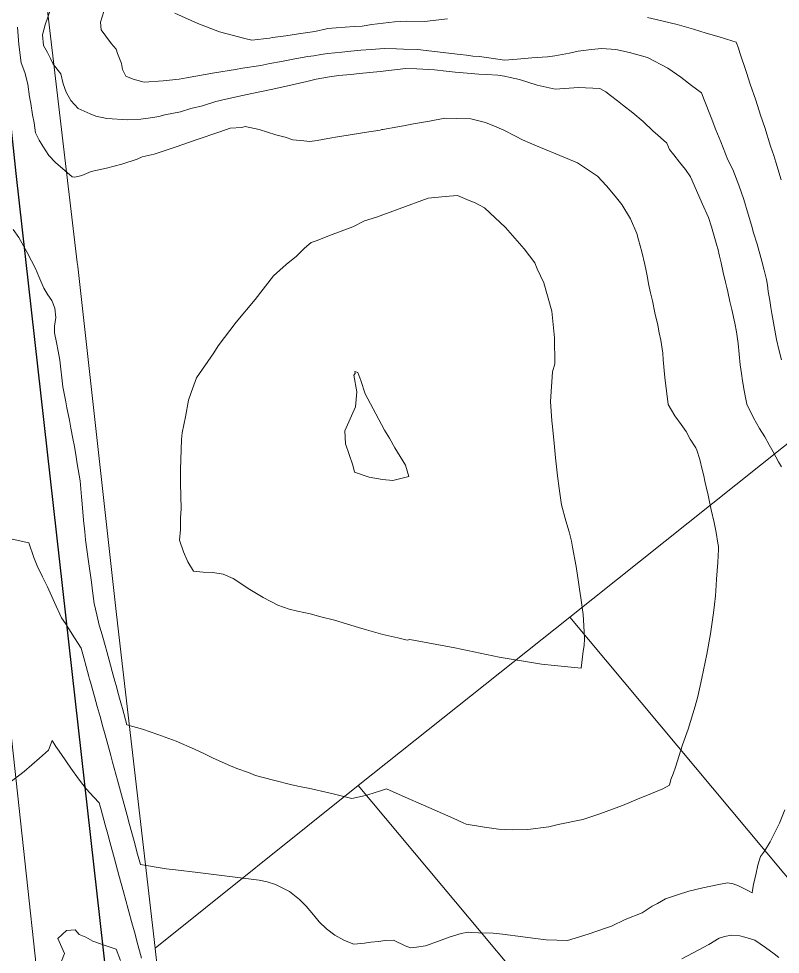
# Model space of a CAD drawing. Header units: inches. Extents: x 11351264 to 11356330, y 6702313 to 6706468.
# Drawn here: x 11353793 to 11354066.6, y 6705054.4 to 6705390.6 of the extents above; entities that cross this region are included whole.
import ezdxf

# ---------------------------------------------------------------- set-up
doc = ezdxf.new("R2010")
doc.units = ezdxf.units.IN
doc.header["$MEASUREMENT"] = 0
doc.layers.add('Shumate_Contours_clip1', color=7, linetype='Continuous', lineweight=0)
doc.layers.add('Shumate_Parcels_clip1', color=7, linetype='Continuous', lineweight=0)
doc.layers.add('Shumate_Streets_clip1', color=7, linetype='Continuous')

msp = doc.modelspace()

# ---------------------------------------------------------------- linework, layer by layer
at = {"layer": 'Shumate_Contours_clip1'}
for points, elevation in [([(11353824.69, 6705397.03), (11353822.34, 6705389.29), (11353822.64, 6705386.55), (11353824.23, 6705384.28), (11353826.31, 6705381.59), (11353827.94, 6705379.61), (11353828.49, 6705378.06), (11353829.88, 6705374.5), (11353830.22, 6705372.31), (11353831.49, 6705369.97), (11353834.11, 6705368.82), (11353838.08, 6705367.81), (11353844.9, 6705368.31), (11353850.57, 6705368.9), (11353853.25, 6705369.31), (11353863.3, 6705371.1), (11353870.81, 6705372.31), (11353873.44, 6705372.8), (11353879.96, 6705373.8), (11353883.23, 6705374.44), (11353887.44, 6705375.18), (11353892.16, 6705376.16), (11353896.86, 6705376.95), (11353899.06, 6705377.29), (11353901.58, 6705377.71), (11353904.09, 6705378.09), (11353909.04, 6705378.6), (11353912.28, 6705378.94), (11353915.92, 6705379.23), (11353919.62, 6705379.49), (11353924.3, 6705379.91), (11353928.74, 6705379.77), (11353931.24, 6705379.66), (11353936.31, 6705379.46), (11353941.4, 6705378.95), (11353946.5, 6705378.36), (11353951.58, 6705377.72), (11353953.9, 6705377.42), (11353956.2, 6705377.15), (11353958.5, 6705376.96), (11353962.73, 6705376.34), (11353967.48, 6705375.65), (11353972.09, 6705376.09), (11353977.35, 6705376.52), (11353983, 6705376.89), (11353985.65, 6705377.22), (11353990.91, 6705378.15), (11353994.06, 6705378.88), (11353998.75, 6705379.51), (11354002.39, 6705379.86), (11354007.54, 6705379.5), (11354012.42, 6705378.48), (11354018.93, 6705376.62), (11354026.24, 6705372.76), (11354030.93, 6705369.58), (11354034.79, 6705366.54), (11354038.32, 6705363.96), (11354039.26, 6705361.48), (11354041.79, 6705355.13), (11354043.52, 6705350.67), (11354045.28, 6705346.31), (11354047.74, 6705339.86), (11354049.61, 6705336.37), (11354051.8, 6705330.74), (11354053.49, 6705325.66), (11354055.11, 6705320.29), (11354056.28, 6705316.33), (11354057.03, 6705313.68), (11354058.29, 6705309.55), (11354060.02, 6705303.41), (11354060.89, 6705300.25), (11354061.66, 6705296.89), (11354062.03, 6705294.86), (11354062.3, 6705292.55), (11354062.84, 6705289.34), (11354063.24, 6705286.77), (11354063.61, 6705284.66), (11354064.41, 6705279.99), (11354065.28, 6705275.34), (11354066.17, 6705271.66), (11354067.08, 6705267.98)], 1438), ([(11353804.42, 6705393.83), (11353802.5, 6705388.42), (11353801.51, 6705384.82), (11353801.91, 6705380.98), (11353803.28, 6705378.44), (11353804.33, 6705376.24), (11353805.29, 6705374.23), (11353808.12, 6705370.71), (11353808.93, 6705367.16), (11353810.07, 6705364.23), (11353811.71, 6705361.21), (11353814.34, 6705358.33), (11353818.67, 6705356.37), (11353820.64, 6705355.61), (11353824.66, 6705354.66), (11353832.22, 6705354.24), (11353836.82, 6705354.53), (11353841.11, 6705355.11), (11353843.33, 6705355.46), (11353845.46, 6705356.03), (11353851.13, 6705357.15), (11353854.85, 6705358.27), (11353858.98, 6705359.29), (11353863.84, 6705360.82), (11353867.43, 6705361.62), (11353873.37, 6705363.02), (11353876.75, 6705363.65), (11353884.3, 6705365.25), (11353891.24, 6705366.82), (11353896.54, 6705368.04), (11353899.88, 6705368.82), (11353904.65, 6705369.64), (11353908.01, 6705370.11), (11353912.35, 6705370.55), (11353915.44, 6705370.85), (11353922.89, 6705371.63), (11353932.06, 6705372.65), (11353935.98, 6705372.58), (11353942.42, 6705372.16), (11353946.62, 6705371.69), (11353949.81, 6705371.37), (11353954.07, 6705370.96), (11353958.37, 6705370.65), (11353961.13, 6705370.48), (11353965.14, 6705370.26), (11353967.55, 6705369.87), (11353969.53, 6705369.48), (11353972.91, 6705368.75), (11353979.28, 6705366.71), (11353985.76, 6705365.23), (11353994.1, 6705365.89), (11354001.85, 6705365.51), (11354003.98, 6705364.29), (11354005.68, 6705363.04), (11354008.11, 6705361.11), (11354009.96, 6705359.58), (11354013.65, 6705356.8), (11354017.33, 6705353.59), (11354021.02, 6705350.18), (11354022.48, 6705348.79), (11354025.91, 6705345.81), (11354026.84, 6705343.61), (11354028.38, 6705341.66), (11354030.47, 6705339.04), (11354032.58, 6705336.42), (11354034.4, 6705333.76), (11354036.52, 6705328.85), (11354038.59, 6705324.18), (11354040.84, 6705319.12), (11354041.92, 6705315.84), (11354042.91, 6705312.47), (11354043.62, 6705309.87), (11354044.41, 6705307), (11354044.57, 6705306.3), (11354044.85, 6705305.19), (11354045.4, 6705302.84), (11354046.15, 6705299.37), (11354046.94, 6705295.96), (11354047.39, 6705293.99), (11354047.77, 6705292.44), (11354048.55, 6705288.97), (11354049.19, 6705286.1), (11354050.31, 6705281.17), (11354050.87, 6705278.01), (11354051.51, 6705273.86), (11354052.26, 6705266.2), (11354052.67, 6705263.06), (11354053.03, 6705260.47), (11354053.64, 6705256.94), (11354054.11, 6705254.44), (11354054.58, 6705252.1), (11354056.99, 6705247.18), (11354059.16, 6705243.29), (11354061.04, 6705240.27), (11354062.63, 6705237.45), (11354064.06, 6705234.96), (11354066.06, 6705231.39), (11354067.11, 6705229.56)], 1440), ([(11353849.01, 6705392.51), (11353857.28, 6705388.84), (11353865.17, 6705385.86), (11353874.18, 6705383.45), (11353876.74, 6705382.91), (11353883.06, 6705383.6), (11353884.12, 6705383.79), (11353888.92, 6705384.48), (11353893.47, 6705385.13), (11353899.34, 6705385.95), (11353903.58, 6705386.93), (11353903.9, 6705387), (11353907.1, 6705387.25), (11353910.3, 6705387.49), (11353913.49, 6705387.73), (11353916.33, 6705387.95), (11353919.84, 6705388.5), (11353923.9, 6705389), (11353928.02, 6705389.41), (11353932.27, 6705389.67), (11353938.81, 6705389.57), (11353941.88, 6705389.99), (11353944.84, 6705390.3), (11353947.02, 6705390.58)], 1436), ([(11354018.96, 6705390.95), (11354022.06, 6705390.31), (11354029.53, 6705388.53), (11354035.42, 6705386.84), (11354039.96, 6705385.37), (11354044.66, 6705384.07), (11354049.18, 6705382.6), (11354050.73, 6705382.11), (11354051.65, 6705379.96), (11354052.08, 6705378.29), (11354054.56, 6705371.22), (11354055.85, 6705367.09), (11354057.87, 6705361.34), (11354059.57, 6705355.91), (11354061.13, 6705351.43), (11354063.16, 6705344.81), (11354064.29, 6705341.45), (11354064.99, 6705339.02), (11354066.96, 6705332.69)], 1436), ([(11353792.55, 6705387.56), (11353793.04, 6705381.34), (11353793.85, 6705374.66), (11353795.1, 6705371.28), (11353796.26, 6705367), (11353796.83, 6705362.49), (11353797.34, 6705360.09), (11353797.86, 6705355.98), (11353798.51, 6705353.1), (11353798.97, 6705349.54), (11353800.26, 6705346.96), (11353801.62, 6705344.75), (11353803.8, 6705341.47), (11353806.13, 6705338.92), (11353812.11, 6705333.76), (11353813.07, 6705333.64), (11353815.59, 6705334.29), (11353818.97, 6705335.67), (11353824.55, 6705336.83), (11353830.07, 6705338.31), (11353835.52, 6705340.14), (11353837.37, 6705340.9), (11353841.68, 6705341.9), (11353849.59, 6705344.51), (11353856.72, 6705347), (11353865.22, 6705349.95), (11353868.98, 6705351.28), (11353873.1, 6705351.52), (11353874.39, 6705351.85), (11353879.39, 6705350.74), (11353885.4, 6705348.88), (11353888.69, 6705348.01), (11353891.42, 6705347.1), (11353895.37, 6705346.73), (11353897.53, 6705346.42), (11353900.21, 6705346.86), (11353904.09, 6705347.56), (11353908.18, 6705348.21), (11353910.65, 6705348.66), (11353917.19, 6705349.67), (11353922.87, 6705350.56), (11353923.49, 6705350.72), (11353923.86, 6705350.75), (11353929.23, 6705351.76), (11353931.25, 6705352.1), (11353934.88, 6705352.77), (11353940.53, 6705353.78), (11353946.14, 6705354.85), (11353950.41, 6705354.73), (11353955.43, 6705354.62), (11353960.72, 6705353.24), (11353963.98, 6705351.92), (11353967.29, 6705350.49), (11353971.53, 6705348.42), (11353974.02, 6705347.06), (11353976.71, 6705345.9), (11353978.38, 6705345.18), (11353982.49, 6705343.46), (11353986, 6705342.06), (11353993.79, 6705338.78), (11354000.91, 6705334.04), (11354004.2, 6705330.49), (11354007.25, 6705326.76), (11354009.67, 6705323.87), (11354012.8, 6705318.65), (11354015.09, 6705313.38), (11354015.73, 6705311.11), (11354016.94, 6705306.82), (11354017.93, 6705302.22), (11354018.43, 6705299.97), (11354018.72, 6705298.79), (11354018.98, 6705297.58), (11354019.31, 6705295.28), (11354019.98, 6705292.12), (11354020.68, 6705289.22), (11354021.57, 6705284.93), (11354022.58, 6705280.48), (11354023.16, 6705277.75), (11354023.7, 6705275.08), (11354024.46, 6705270.41), (11354024.6, 6705268.02), (11354025.1, 6705261.59), (11354026.31, 6705251.95), (11354028.69, 6705247.84), (11354031.06, 6705244.77), (11354032.82, 6705242.2), (11354034.3, 6705239.43), (11354036.29, 6705236.41), (11354036.68, 6705235.5), (11354037.68, 6705232.23), (11354038.58, 6705228.63), (11354039.18, 6705226.36), (11354039.54, 6705224.35), (11354039.99, 6705222.3), (11354040.68, 6705219.36), (11354040.93, 6705218.17), (11354041.82, 6705214.08), (11354042.83, 6705209.59), (11354043.55, 6705206), (11354044.22, 6705202.16), (11354044.46, 6705200.94), (11354044.42, 6705199.92), (11354044.16, 6705195.12), (11354043.76, 6705189.17), (11354043.6, 6705186.99), (11354043.33, 6705183.19), (11354043.01, 6705180.1), (11354042.68, 6705177.09), (11354041.62, 6705169.49), (11354040.23, 6705162.19), (11354039.62, 6705159.4), (11354038.45, 6705153.56), (11354037.06, 6705147.02), (11354036.01, 6705143.54), (11354034.37, 6705138.08), (11354033.49, 6705135.27), (11354031.53, 6705129.61), (11354028.93, 6705121.56), (11354028.09, 6705119.24), (11354027.27, 6705117.14), (11354026.81, 6705115.2), (11354024.48, 6705113.82), (11354020.4, 6705112.17), (11354015.38, 6705110.09), (11354009.93, 6705107.88), (11354001.8, 6705104.84), (11353995.72, 6705102.83), (11353986.86, 6705101.05), (11353983.41, 6705100.15), (11353975.86, 6705099.24), (11353970.41, 6705099.11), (11353965.38, 6705099.38), (11353960.31, 6705100.04), (11353953.75, 6705101.14), (11353952.69, 6705101.64), (11353952.24, 6705101.85), (11353951.83, 6705102.03), (11353950.43, 6705102.64), (11353945.23, 6705104.98), (11353938.39, 6705108.01), (11353931.83, 6705110.86), (11353925.12, 6705113.78), (11353923, 6705113.11), (11353918.47, 6705111.67), (11353916.51, 6705111.25), (11353912.7, 6705110.36), (11353905.94, 6705112.04), (11353903.34, 6705112.69), (11353898.19, 6705113.83), (11353893.9, 6705114.65), (11353891.1, 6705115.22), (11353884.53, 6705116.93), (11353878.03, 6705118.6), (11353875.55, 6705119.69), (11353871.31, 6705121.17), (11353868.19, 6705122.41), (11353862.59, 6705125.01), (11353859.7, 6705126.37), (11353856.16, 6705128.11), (11353849.52, 6705130.96), (11353842.99, 6705133.38), (11353837.4, 6705135.25), (11353831.84, 6705136.81), (11353830.23, 6705142.73), (11353829.91, 6705143.9), (11353829.46, 6705145.54), (11353828.62, 6705148.6), (11353828.08, 6705150.58), (11353827.54, 6705152.56), (11353826.6, 6705155.99), (11353825.98, 6705158.26), (11353824.63, 6705163.13), (11353824.03, 6705165.33), (11353823.19, 6705168.38), (11353822.6, 6705170.37), (11353821.92, 6705172.62), (11353821.05, 6705176.33), (11353820.08, 6705180.47), (11353819.65, 6705184.07), (11353819.14, 6705188.15), (11353817.95, 6705196.38), (11353816.95, 6705203.29), (11353816.68, 6705206.23), (11353816.28, 6705210.39), (11353815.79, 6705216.23), (11353815.53, 6705218.71), (11353815.03, 6705224.51), (11353814.67, 6705226.49), (11353814.02, 6705230.67), (11353813.56, 6705233.1), (11353812.98, 6705236.79), (11353812.42, 6705239.7), (11353811.7, 6705243.39), (11353811.21, 6705246.29), (11353810.31, 6705250.78), (11353809.95, 6705252.86), (11353808.84, 6705258.26), (11353807.72, 6705267.86), (11353807.11, 6705271.07), (11353806.49, 6705274.25), (11353805.77, 6705277.65), (11353805.82, 6705280.1), (11353806.33, 6705283.19), (11353805.91, 6705286.52), (11353804.92, 6705289.26), (11353803.39, 6705291.41), (11353802, 6705293.72), (11353800.21, 6705297.89), (11353798.96, 6705300.83), (11353797.59, 6705303.61), (11353796.01, 6705306.51), (11353794.71, 6705308.92), (11353793, 6705311.96), (11353790.99, 6705314.77)], 1442), ([(11354068.32, 6705106.3), (11354066.38, 6705101.45), (11354063.05, 6705094.75), (11354060.98, 6705091.46), (11354059.55, 6705089.46), (11354058.59, 6705086.4), (11354058.01, 6705083.53), (11354057.04, 6705079.45), (11354056.65, 6705077.4), (11354056.5, 6705076.42), (11354055.26, 6705077.13), (11354054.95, 6705077.29), (11354051.61, 6705078.92), (11354049.67, 6705079.64), (11354047.67, 6705080), (11354044.56, 6705079.43), (11354038.77, 6705078.31), (11354033.83, 6705077.03), (11354029.75, 6705075.79), (11354025.38, 6705074.35), (11354022.51, 6705072.65), (11354020.61, 6705071.63), (11354017.01, 6705069.31), (11354010.91, 6705066.86), (11354005.94, 6705064.54), (11354003.78, 6705063.78), (11353997.62, 6705061.6), (11353990.19, 6705059.29), (11353982.54, 6705059.58), (11353978.64, 6705060.11), (11353974.09, 6705060.67), (11353966.85, 6705061.65), (11353963.45, 6705061.91), (11353958.25, 6705062.13), (11353955.6, 6705062.25), (11353954.45, 6705062.31), (11353951.97, 6705061.82), (11353947.64, 6705060.48), (11353943.81, 6705059.06), (11353939.15, 6705057.45), (11353935.92, 6705056.94), (11353933.74, 6705056.7), (11353931.79, 6705057.36), (11353927.67, 6705059.4), (11353924.67, 6705059.32), (11353922.27, 6705058.97), (11353919.53, 6705058.73), (11353917.17, 6705058.41), (11353913.35, 6705058.07), (11353910.02, 6705059.35), (11353906.58, 6705061.28), (11353903.51, 6705063.52), (11353900.88, 6705066.08), (11353898.84, 6705068.59), (11353896.29, 6705071.61), (11353893.87, 6705074.1), (11353890.31, 6705076.94), (11353885.26, 6705079.5), (11353882.24, 6705080.44), (11353879.38, 6705080.97), (11353876.47, 6705081.32), (11353866.94, 6705082.62), (11353857.38, 6705083.82), (11353849.25, 6705084.76), (11353845.98, 6705085.03), (11353836.67, 6705086.59), (11353835.64, 6705090.4), (11353834.39, 6705095.05), (11353832.79, 6705100.97), (11353831.9, 6705104.23), (11353831.18, 6705106.88), (11353829.51, 6705113.02), (11353828.43, 6705116.97), (11353827.85, 6705119.09), (11353826.65, 6705123.47), (11353826.01, 6705125.84), (11353824.59, 6705131.04), (11353823.73, 6705134.13), (11353823.17, 6705136.16), (11353822.18, 6705139.78), (11353821.18, 6705143.39), (11353820.18, 6705147.01), (11353818.76, 6705152.13), (11353818.44, 6705153.29), (11353818.18, 6705154.23), (11353817.18, 6705157.85), (11353816.34, 6705160.87), (11353815.36, 6705164.4), (11353813.06, 6705168.04), (11353810.96, 6705171.34), (11353809.72, 6705173.27), (11353808.35, 6705175.34), (11353805.81, 6705180.83), (11353803.29, 6705186.38), (11353801.54, 6705190.03), (11353799.58, 6705193.92), (11353798.41, 6705196.95), (11353796.56, 6705202.18), (11353790.62, 6705203.57)], 1440), ([(11353837.1, 6705053.03), (11353835.46, 6705059.09), (11353834.63, 6705062.04), (11353833.85, 6705064.86), (11353832.25, 6705070.62), (11353830.62, 6705076.76), (11353829.8, 6705079.83), (11353828.98, 6705082.84), (11353827.41, 6705088.62), (11353825.72, 6705094.81), (11353824.99, 6705097.5), (11353824.04, 6705100.94), (11353822.58, 6705106.27), (11353821.87, 6705108.85), (11353819.93, 6705110.83), (11353817.25, 6705113.78), (11353816.02, 6705115.4), (11353814.44, 6705117.45), (11353811.67, 6705121.22), (11353808.28, 6705126.19), (11353806.87, 6705128.22), (11353806.33, 6705129.01), (11353805.03, 6705131.19), (11353803.64, 6705127.75), (11353800.46, 6705124.9), (11353794.89, 6705120.08), (11353790.36, 6705116.59)], 1438), ([(11353829.52, 6705052.17), (11353828.01, 6705056.21), (11353824.39, 6705057.36), (11353819.59, 6705059.12), (11353817.05, 6705060.53), (11353814.65, 6705061.47), (11353813.24, 6705063.13), (11353810.11, 6705062.92), (11353807, 6705060.07), (11353809.41, 6705054.66), (11353806.98, 6705048.5)], 1436), ([(11354066.14, 6705053.28), (11354064.45, 6705054.49), (11354061.32, 6705056.8), (11354059.46, 6705058.18), (11354057.48, 6705059.41), (11354053.88, 6705060.51), (11354052.1, 6705061.01), (11354049.16, 6705061.23), (11354046.57, 6705060.8), (11354044.72, 6705060.17), (11354040.91, 6705057.88), (11354035.34, 6705054.91), (11354031.32, 6705052.78)], 1438)]:
    msp.add_lwpolyline(points, dxfattribs=dict(at, elevation=elevation))
for points, elevation in [([(11353850.8, 6705203.18), (11353851.05, 6705207.07), (11353851.14, 6705211.25), (11353851.3, 6705214.43), (11353851.07, 6705223.7), (11353851.13, 6705228.49), (11353851.45, 6705239.34), (11353851.72, 6705241.82), (11353852.87, 6705247.51), (11353854.01, 6705253.52), (11353854.9, 6705256.3), (11353856.86, 6705261.51), (11353863.13, 6705270.56), (11353864.58, 6705273.07), (11353871.16, 6705281.49), (11353877.92, 6705289.72), (11353884.51, 6705298.14), (11353889.11, 6705302.28), (11353892.73, 6705305.3), (11353895.65, 6705308.14), (11353898.07, 6705310.12), (11353900.19, 6705310.85), (11353904.64, 6705312.72), (11353913.03, 6705315.8), (11353917.24, 6705317.97), (11353921.55, 6705319.3), (11353929.71, 6705322.26), (11353940.13, 6705326.13), (11353946.16, 6705326.65), (11353950.66, 6705327.05), (11353954.86, 6705325.3), (11353956.98, 6705324.37), (11353960.29, 6705322.62), (11353967.92, 6705315.5), (11353974.64, 6705307.84), (11353978.41, 6705302.81), (11353979.23, 6705300.69), (11353981.62, 6705295.67), (11353984.55, 6705285.54), (11353985.48, 6705275.85), (11353985.62, 6705266.5), (11353984.81, 6705263.7), (11353984.1, 6705253.07), (11353984.58, 6705246.11), (11353984.82, 6705244.04), (11353985.51, 6705236.76), (11353985.85, 6705232.79), (11353986.55, 6705226.34), (11353987.16, 6705221.78), (11353988.03, 6705215.92), (11353989.63, 6705210.17), (11353990.73, 6705206.19), (11353991.64, 6705202.78), (11353992.01, 6705200.7), (11353993.27, 6705193.71), (11353994.1, 6705188.09), (11353994.47, 6705185.53), (11353994.91, 6705182.47), (11353995.78, 6705176.42), (11353996.01, 6705172.4), (11353996.17, 6705170.13), (11353996.25, 6705167.69), (11353996.13, 6705165.39), (11353995.85, 6705163.33), (11353995.61, 6705161.28), (11353995.05, 6705157.22), (11353985.47, 6705158.11), (11353980.87, 6705158.62), (11353965.61, 6705161.16), (11353949.68, 6705164.51), (11353933.52, 6705167.53), (11353932.52, 6705167.29), (11353929.23, 6705168.13), (11353923.79, 6705169.27), (11353917.97, 6705170.95), (11353915.07, 6705171.75), (11353906.43, 6705174.44), (11353901.49, 6705175.7), (11353897.64, 6705176.7), (11353893.19, 6705177.64), (11353890.11, 6705178.43), (11353886.06, 6705179.79), (11353880.83, 6705182.55), (11353875.96, 6705185.51), (11353870.04, 6705189.43), (11353866.49, 6705191.03), (11353862.74, 6705191.63), (11353859.2, 6705191.71), (11353855.77, 6705192), (11353853.72, 6705195.46), (11353852.2, 6705199.02)], 1444), ([(11353910.11, 6705242.53), (11353912.07, 6705246.77), (11353913.98, 6705251.05), (11353914.46, 6705256.54), (11353913.44, 6705262.5), (11353913.89, 6705263.08), (11353913.7, 6705263.83), (11353914.79, 6705263.42), (11353915.85, 6705260.6), (11353917.44, 6705255.8), (11353921.24, 6705248.63), (11353924.42, 6705242.77), (11353926.25, 6705239.84), (11353928.18, 6705236.42), (11353931.98, 6705230.09), (11353933.16, 6705226.03), (11353927.43, 6705224.58), (11353923.65, 6705224.97), (11353918.85, 6705225.87), (11353913.63, 6705227.6), (11353913.02, 6705230.11), (11353910.41, 6705237.82)], 1446)]:
    msp.add_lwpolyline(points, close=True, dxfattribs=dict(at, elevation=elevation))
at = {"layer": 'Shumate_Parcels_clip1'}
for points in [[(11354249, 6705381.5), (11354181, 6705327.5), (11354102, 6705264), (11353991, 6705175.5), (11353915, 6705115), (11353841.99, 6705056.59), (11353828.12, 6705176.49), (11353828, 6705177.5), (11353814.17, 6705301.48), (11353814, 6705303), (11353802.02, 6705404.81), (11354000, 6705592), (11354097, 6705510.5), (11354156, 6705460.5), (11354186.54, 6705434.55)], [(11354300, 6705025.5), (11354282, 6705012), (11354249, 6704986), (11354190, 6704937.5), (11353991, 6705175.5), (11354102, 6705264)], [(11354190, 6704937.5), (11354115, 6704876), (11353915, 6705115), (11353991, 6705175.5)], [(11353804.96, 6704997.33), (11353647, 6704976.5), (11353639, 6705048), (11353631, 6705114), (11353789.99, 6705135.62), (11353790, 6705135.5)], [(11354115, 6704876), (11354042, 6704815.5), (11353843.69, 6705041.55), (11353842, 6705056.5), (11353841.99, 6705056.59), (11353915, 6705115)]]:
    msp.add_lwpolyline(points, close=True, dxfattribs=at)
at = {"layer": 'Shumate_Streets_clip1', "color": 4}
msp.add_lwpolyline([(11353902, 6704650), (11353899, 6704653), (11353890, 6704663), (11353882, 6704673.5), (11353875, 6704685), (11353869, 6704696.5), (11353865, 6704709), (11353861, 6704721.5), (11353859, 6704734.5), (11353858, 6704748), (11353792, 6705335), (11353777, 6705477.5), (11353775, 6705490), (11353773, 6705503), (11353772, 6705516), (11353772, 6705529), (11353774, 6705542), (11353776, 6705555), (11353779, 6705568), (11353781.19, 6705574.58)], dxfattribs=at)

doc.saveas('drawing.dxf')
